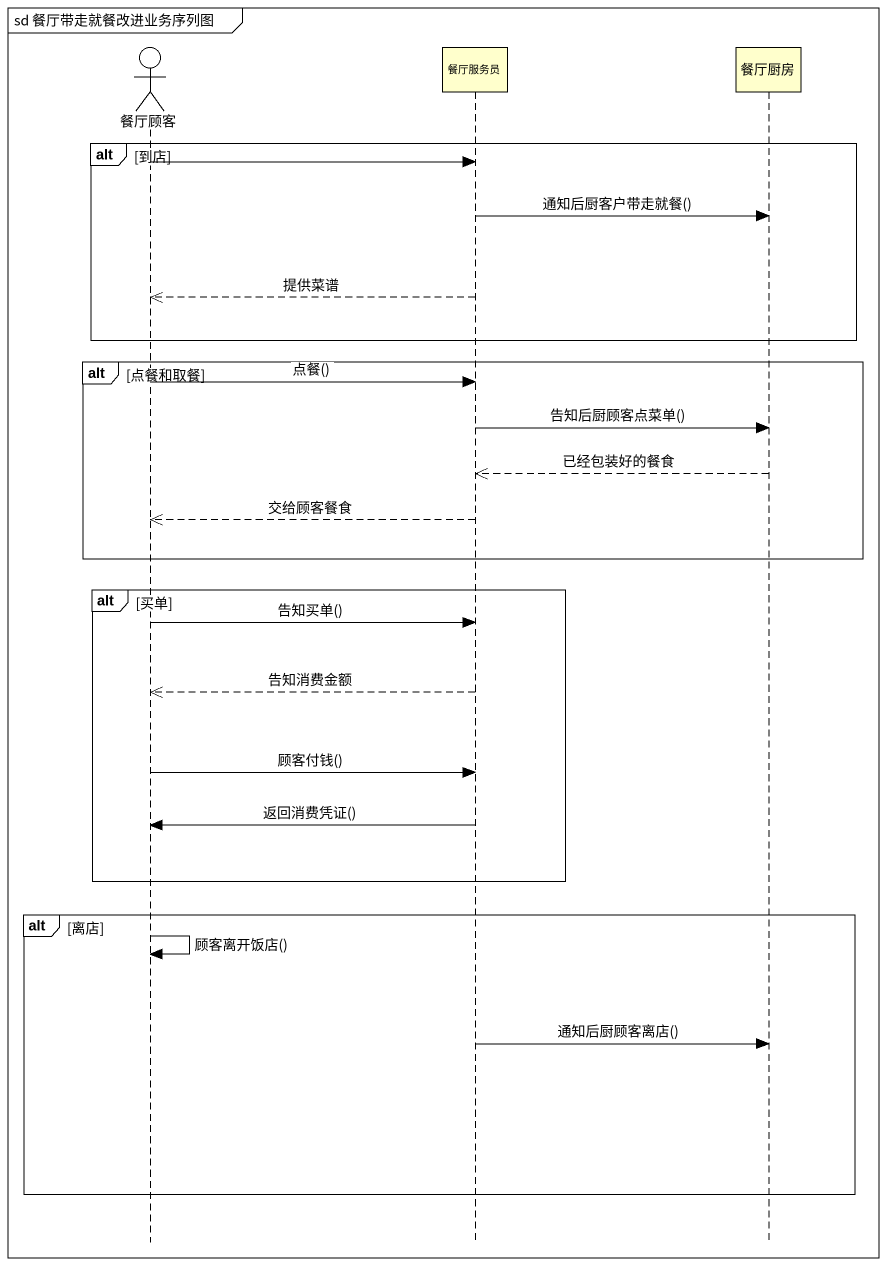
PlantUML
@startuml
mainframe sd 餐厅带走就餐改进业务序列图
hide footbox
actor 餐厅顾客
participant 餐厅服务员
participant 餐厅厨房

alt 到店
  餐厅顾客 -> 餐厅服务员
  餐厅服务员 -> 餐厅厨房 : 通知后厨客户带走就餐()
  餐厅服务员 -->> 餐厅顾客 : 提供菜谱
end
alt 点餐和取餐
  餐厅顾客 -> 餐厅服务员 : 点餐()
  餐厅服务员 -> 餐厅厨房 : 告知后厨顾客点菜单()
  餐厅厨房 -->> 餐厅服务员 : 已经包装好的餐食
  餐厅服务员 -->> 餐厅顾客 : 交给顾客餐食
end
alt 买单
  餐厅顾客 -> 餐厅服务员 : 告知买单()
  餐厅服务员 -->> 餐厅顾客 : 告知消费金额
  餐厅顾客 -> 餐厅服务员 : 顾客付钱()
  餐厅服务员 -> 餐厅顾客 : 返回消费凭证()
end
alt 离店
  餐厅顾客 -> 餐厅顾客 : 顾客离开饭店()
  餐厅服务员 -> 餐厅厨房 : 通知后厨顾客离店()
end
@enduml
